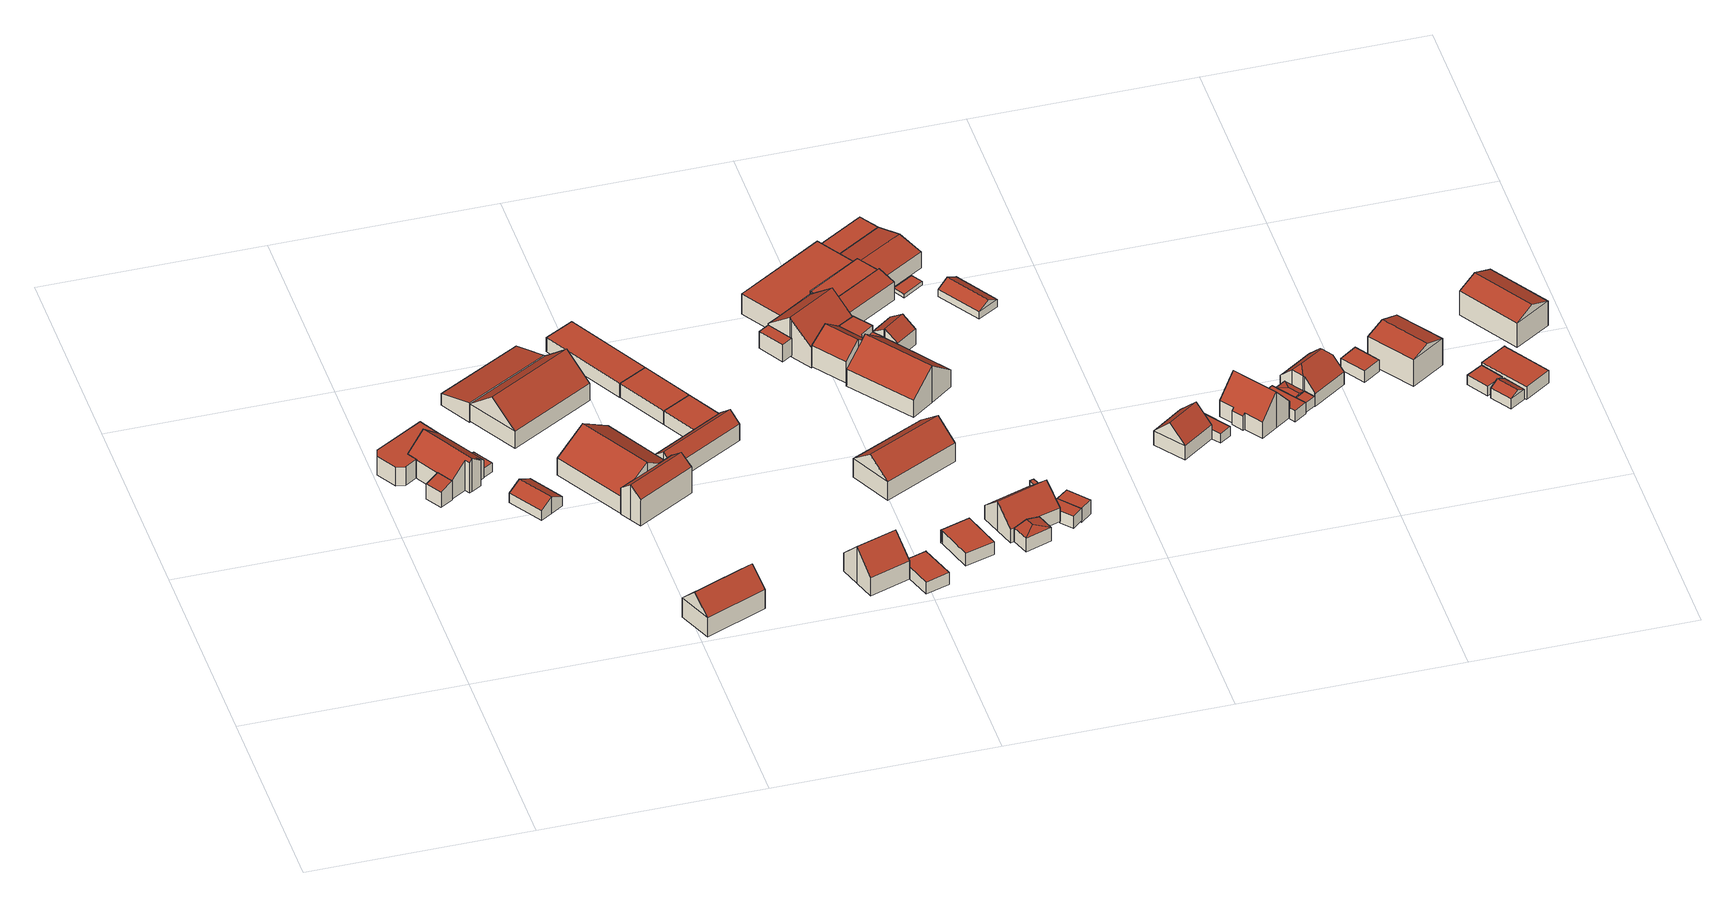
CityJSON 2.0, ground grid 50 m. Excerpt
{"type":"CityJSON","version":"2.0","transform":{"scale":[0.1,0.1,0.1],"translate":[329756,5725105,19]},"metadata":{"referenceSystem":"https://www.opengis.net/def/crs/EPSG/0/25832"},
"CityObjects":{
"building1":{"type":"Building","attributes":{"Geometrietyp2DReferenz":"3000","Gemeindeschluessel":"05170048","function":"51009_1610","roofType":"2100","measuredHeight":5.09},"geometry":[{"type":"Solid","lod":"2","boundaries":[[[[0,1,2,3]],[[4,5,1,0]],[[6,7,5,4]],[[8,9,7,6]],[[3,2,9,8]],[[6,4,0,3,8]],[[1,5,7,9,2]]]],"semantics":{"surfaces":[{"type":"WallSurface"},{"type":"RoofSurface"},{"type":"GroundSurface"}],"values":[[0,0,0,0,0,1,2]]}}]},
"building2":{"type":"Building","attributes":{"Geometrietyp2DReferenz":"3000","Gemeindeschluessel":"05170048","function":"31001_1010","roofType":"1000","measuredHeight":4.9},"address":[{"country":"Germany","locality":"Wesel","thoroughfareNumber":"61","thoroughfareName":"Zur Bauerschaft"}],"geometry":[{"type":"Solid","lod":"2","boundaries":[[[[10,11,12,13]],[[14,15,11,10]],[[16,17,15,14]],[[18,19,17,16]],[[20,21,19,18]],[[22,23,21,20]],[[24,25,23,22]],[[26,27,25,24]],[[13,12,27,26]],[[24,22,20,18,16,14,10,13,26]],[[11,15,17,19,21,23,25,27,12]]]],"semantics":{"surfaces":[{"type":"WallSurface"},{"type":"RoofSurface"},{"type":"GroundSurface"}],"values":[[0,0,0,0,0,0,0,0,0,1,2]]}}]},
"building3":{"type":"Building","attributes":{"Geometrietyp2DReferenz":"3000","Gemeindeschluessel":"05170048","function":"31001_1010","roofType":"3100","measuredHeight":8.73},"address":[{"country":"Germany","locality":"Wesel","thoroughfareNumber":"59","thoroughfareName":"Zur Bauerschaft"}],"geometry":[{"type":"Solid","lod":"2","boundaries":[[[[28,29,30,31]],[[32,33,29,28]],[[34,35,33,32]],[[8,36,35,34]],[[6,37,36,8]],[[4,38,37,6]],[[39,40,38,4]],[[24,41,40,39]],[[22,42,41,24]],[[43,44,42,22]],[[20,45,44,43]],[[46,47,45,20]],[[48,49,47,46]],[[31,30,49,48]],[[22,24,39,4,6,8,34,32,28,43]],[[31,48,46,20,43,28]],[[29,33,35,36,37,38,40,41,42,44,45,47,49,30]]]],"semantics":{"surfaces":[{"type":"WallSurface"},{"type":"RoofSurface"},{"type":"GroundSurface"}],"values":[[0,0,0,0,0,0,0,0,0,0,0,0,0,0,1,1,2]]}}]},
"building4":{"type":"Building","attributes":{"Geometrietyp2DReferenz":"3000","Gemeindeschluessel":"05170048","function":"51009_1610","roofType":"1000","measuredHeight":2.35},"geometry":[{"type":"Solid","lod":"2","boundaries":[[[[50,51,52,53]],[[54,55,51,50]],[[56,57,55,54]],[[53,52,57,56]],[[54,50,53,56]],[[51,55,57,52]]]],"semantics":{"surfaces":[{"type":"WallSurface"},{"type":"RoofSurface"},{"type":"GroundSurface"}],"values":[[0,0,0,0,1,2]]}}]},
"building5":{"type":"Building","attributes":{"Geometrietyp2DReferenz":"3000","Gemeindeschluessel":"05170048","function":"31001_2720","roofType":"3100","measuredHeight":4.31},"geometry":[{"type":"Solid","lod":"2","boundaries":[[[[58,59,60,61]],[[62,63,59,58]],[[64,65,63,62]],[[66,67,65,64]],[[68,69,67,66]],[[61,60,69,68]],[[64,62,58,66]],[[61,68,66,58]],[[59,63,65,67,69,60]]]],"semantics":{"surfaces":[{"type":"WallSurface"},{"type":"RoofSurface"},{"type":"GroundSurface"}],"values":[[0,0,0,0,0,0,1,1,2]]}}]},
"building6":{"type":"Building","attributes":{"Geometrietyp2DReferenz":"3000","Gemeindeschluessel":"05170048","function":"31001_2720","roofType":"2100","measuredHeight":5.03},"address":[{"country":"Germany","locality":"Wesel","thoroughfareNumber":"69","thoroughfareName":"Zur Bauerschaft"}],"geometry":[{"type":"Solid","lod":"2","boundaries":[[[[70,71,72,73]],[[74,75,71,70]],[[76,77,75,74]],[[78,79,77,76]],[[73,72,79,78]],[[76,74,70,73,78]],[[71,75,77,79,72]]]],"semantics":{"surfaces":[{"type":"WallSurface"},{"type":"RoofSurface"},{"type":"GroundSurface"}],"values":[[0,0,0,0,0,1,2]]}}]},
"building7":{"type":"Building","attributes":{"Geometrietyp2DReferenz":"3000","Gemeindeschluessel":"05170048","function":"31001_1010","roofType":"3100","measuredHeight":9.2},"address":[{"country":"Germany","locality":"Wesel","thoroughfareNumber":"30","thoroughfareName":"Zur Bauerschaft"}],"geometry":[{"type":"Solid","lod":"2","boundaries":[[[[80,81,82,83]],[[84,85,81,80]],[[86,87,85,84]],[[83,82,87,86]],[[80,88,84]],[[86,89,83]],[[83,89,88,80]],[[84,88,89,86]],[[81,85,87,82]]]],"semantics":{"surfaces":[{"type":"WallSurface"},{"type":"RoofSurface"},{"type":"GroundSurface"}],"values":[[0,0,0,0,0,0,1,1,2]]}}]},
"building8":{"type":"Building","attributes":{"Geometrietyp2DReferenz":"3000","Gemeindeschluessel":"05170048","function":"31001_2720","roofType":"3100","measuredHeight":10.08},"address":[{"country":"Germany","locality":"Wesel","thoroughfareNumber":"69","thoroughfareName":"Zur Bauerschaft"}],"geometry":[{"type":"Solid","lod":"2","boundaries":[[[[90,91,92,93]],[[94,95,91,90]],[[96,97,95,94]],[[93,92,97,96]],[[90,98,94]],[[96,99,93]],[[93,99,98,90]],[[94,98,99,96]],[[91,95,97,92]]]],"semantics":{"surfaces":[{"type":"WallSurface"},{"type":"RoofSurface"},{"type":"GroundSurface"}],"values":[[0,0,0,0,0,0,1,1,2]]}}]},
"building9":{"type":"Building","attributes":{"Geometrietyp2DReferenz":"3000","Gemeindeschluessel":"05170048","function":"31001_2720","roofType":"3100","measuredHeight":9.41},"address":[{"country":"Germany","locality":"Wesel","thoroughfareNumber":"69","thoroughfareName":"Zur Bauerschaft"}],"geometry":[{"type":"Solid","lod":"2","boundaries":[[[[100,101,102,103]],[[104,105,101,100]],[[106,107,105,104]],[[108,109,107,106]],[[110,111,109,108]],[[112,113,111,110]],[[114,115,113,112]],[[103,102,115,114]],[[104,100,103,106]],[[114,112,110,108,106,103]],[[101,105,107,109,111,113,115,102]]]],"semantics":{"surfaces":[{"type":"WallSurface"},{"type":"RoofSurface"},{"type":"GroundSurface"}],"values":[[0,0,0,0,0,0,0,0,1,1,2]]}}]},
"building10":{"type":"Building","attributes":{"Geometrietyp2DReferenz":"3000","Gemeindeschluessel":"05170048","function":"31001_1210","roofType":"3100","measuredHeight":9.32},"address":[{"country":"Germany","locality":"Wesel","thoroughfareNumber":"69","thoroughfareName":"Zur Bauerschaft"}],"geometry":[{"type":"Solid","lod":"2","boundaries":[[[[116,117,118,119]],[[120,121,117,116]],[[122,123,121,120]],[[124,125,123,122]],[[126,127,125,124]],[[128,129,127,126]],[[130,131,129,128]],[[119,118,131,130]],[[126,124,122,120,116,128]],[[119,130,128,116]],[[117,121,123,125,127,129,131,118]]]],"semantics":{"surfaces":[{"type":"WallSurface"},{"type":"RoofSurface"},{"type":"GroundSurface"}],"values":[[0,0,0,0,0,0,0,0,1,1,2]]}}]},
"building11":{"type":"Building","attributes":{"Geometrietyp2DReferenz":"3000","Gemeindeschluessel":"05170048","function":"31001_2720","roofType":"1000","measuredHeight":3.69},"address":[{"country":"Germany","locality":"Wesel","thoroughfareNumber":"69","thoroughfareName":"Zur Bauerschaft"}],"geometry":[{"type":"Solid","lod":"2","boundaries":[[[[132,133,134,135]],[[136,137,133,132]],[[138,139,137,136]],[[135,134,139,138]],[[136,132,135,138]],[[133,137,139,134]]]],"semantics":{"surfaces":[{"type":"WallSurface"},{"type":"RoofSurface"},{"type":"GroundSurface"}],"values":[[0,0,0,0,1,2]]}}]},
"building12":{"type":"Building","attributes":{"Geometrietyp2DReferenz":"3000","Gemeindeschluessel":"05170048","function":"31001_2720","roofType":"3100","measuredHeight":6.65},"address":[{"country":"Germany","locality":"Wesel","thoroughfareNumber":"69","thoroughfareName":"Zur Bauerschaft"}],"geometry":[{"type":"Solid","lod":"2","boundaries":[[[[112,140,141,142]],[[143,144,140,112]],[[145,146,144,143]],[[147,148,146,145]],[[149,150,148,147]],[[151,152,150,149]],[[153,154,152,151]],[[155,156,154,153]],[[142,141,156,155]],[[149,147,145,143,151]],[[112,142,155,153,151,143]],[[140,144,146,148,150,152,154,156,141]]]],"semantics":{"surfaces":[{"type":"WallSurface"},{"type":"RoofSurface"},{"type":"GroundSurface"}],"values":[[0,0,0,0,0,0,0,0,0,1,1,2]]}}]},
"building13":{"type":"Building","attributes":{"Geometrietyp2DReferenz":"3000","Gemeindeschluessel":"05170048","function":"31001_2720","roofType":"1000","measuredHeight":3.57},"address":[{"country":"Germany","locality":"Wesel","thoroughfareNumber":"69","thoroughfareName":"Zur Bauerschaft"}],"geometry":[{"type":"Solid","lod":"2","boundaries":[[[[157,158,159,136]],[[160,161,158,157]],[[138,162,161,160]],[[136,159,162,138]],[[160,157,136,138]],[[158,161,162,159]]]],"semantics":{"surfaces":[{"type":"WallSurface"},{"type":"RoofSurface"},{"type":"GroundSurface"}],"values":[[0,0,0,0,1,2]]}}]},
"building14":{"type":"Building","attributes":{"Geometrietyp2DReferenz":"3000","Gemeindeschluessel":"05170048","function":"31001_2720","roofType":"1000","measuredHeight":3.59},"address":[{"country":"Germany","locality":"Wesel","thoroughfareNumber":"69","thoroughfareName":"Zur Bauerschaft"}],"geometry":[{"type":"Solid","lod":"2","boundaries":[[[[163,164,158,157]],[[165,166,164,163]],[[160,161,166,165]],[[157,158,161,160]],[[165,163,157,160]],[[164,166,161,158]]]],"semantics":{"surfaces":[{"type":"WallSurface"},{"type":"RoofSurface"},{"type":"GroundSurface"}],"values":[[0,0,0,0,1,2]]}}]},
"building15":{"type":"Building","attributes":{"Geometrietyp2DReferenz":"3000","Gemeindeschluessel":"05170048","function":"31001_1010","roofType":"3100","measuredHeight":9.79},"address":[{"country":"Germany","locality":"Wesel","thoroughfareNumber":"32","thoroughfareName":"Zur Bauerschaft"}],"geometry":[{"type":"Solid","lod":"2","boundaries":[[[[167,168,169,170]],[[171,172,168,167]],[[173,174,172,171]],[[175,176,174,173]],[[177,178,176,175]],[[179,180,178,177]],[[181,182,180,179]],[[183,184,182,181]],[[185,186,184,183]],[[187,188,186,185]],[[170,169,188,187]],[[173,171,167,170,187,185,183,175]],[[181,179,177,175,183]],[[168,172,174,176,178,180,182,184,186,188,169]]]],"semantics":{"surfaces":[{"type":"WallSurface"},{"type":"RoofSurface"},{"type":"GroundSurface"}],"values":[[0,0,0,0,0,0,0,0,0,0,0,1,1,2]]}}]},
"building16":{"type":"Building","attributes":{"Geometrietyp2DReferenz":"3000","Gemeindeschluessel":"05170048","function":"31001_2463","roofType":"1000","measuredHeight":3.12},"address":[{"country":"Germany","locality":"Wesel","thoroughfareNumber":"32","thoroughfareName":"Zur Bauerschaft"}],"geometry":[{"type":"Solid","lod":"2","boundaries":[[[[189,190,191,192]],[[193,194,190,189]],[[195,196,194,193]],[[197,198,196,195]],[[199,200,198,197]],[[192,191,200,199]],[[197,195,193,189,192,199]],[[190,194,196,198,200,191]]]],"semantics":{"surfaces":[{"type":"WallSurface"},{"type":"RoofSurface"},{"type":"GroundSurface"}],"values":[[0,0,0,0,0,0,1,2]]}}]},
"building17":{"type":"Building","attributes":{"Geometrietyp2DReferenz":"3000","Gemeindeschluessel":"05170048","function":"31001_2463","roofType":"1000","measuredHeight":3.35},"geometry":[{"type":"Solid","lod":"2","boundaries":[[[[201,202,203,204]],[[205,206,202,201]],[[207,208,206,205]],[[209,210,208,207]],[[204,203,210,209]],[[207,205,201,204,209]],[[202,206,208,210,203]]]],"semantics":{"surfaces":[{"type":"WallSurface"},{"type":"RoofSurface"},{"type":"GroundSurface"}],"values":[[0,0,0,0,0,1,2]]}}]},
"building18":{"type":"Building","attributes":{"Geometrietyp2DReferenz":"3000","Gemeindeschluessel":"05170048","function":"31001_2720","roofType":"9999","measuredHeight":4.45},"address":[{"country":"Germany","locality":"Wesel","thoroughfareNumber":"73","thoroughfareName":"Zur Bauerschaft"}],"geometry":[{"type":"Solid","lod":"2","boundaries":[[[[211,212,213,214]],[[212,215,216,213]],[[211,217,215,212]],[[214,218,217,211]],[[213,216,218,214]],[[215,217,218,216]]]],"semantics":{"surfaces":[{"type":"RoofSurface"},{"type":"WallSurface"},{"type":"GroundSurface"}],"values":[[0,1,1,1,1,2]]}}]},
"building19":{"type":"Building","attributes":{"Geometrietyp2DReferenz":"3000","Gemeindeschluessel":"05170048","function":"31001_1010","roofType":"3100","measuredHeight":9.07},"address":[{"country":"Germany","locality":"Wesel","thoroughfareNumber":"71","thoroughfareName":"Zur Bauerschaft"}],"geometry":[{"type":"Solid","lod":"2","boundaries":[[[[219,220,221,222]],[[223,224,220,219]],[[225,226,224,223]],[[222,221,226,225]],[[219,227,223]],[[225,228,222]],[[222,228,227,219]],[[223,227,228,225]],[[220,224,226,221]]]],"semantics":{"surfaces":[{"type":"WallSurface"},{"type":"RoofSurface"},{"type":"GroundSurface"}],"values":[[0,0,0,0,0,0,1,1,2]]}}]},
"building20":{"type":"Building","attributes":{"Gemeindeschluessel":"05170048","Geometrietyp2DReferenz":"3000","function":"31001_2720"},"address":[{"country":"Germany","locality":"Wesel","thoroughfareNumber":"73","thoroughfareName":"Zur Bauerschaft"}],"children":["building20-1","building20-2"]},
"building20-1":{"type":"BuildingPart","attributes":{"roofType":"3100","measuredHeight":8.77},"parents":["building20"],"geometry":[{"type":"Solid","lod":"2","boundaries":[[[[229,230,231,232]],[[233,234,230,229]],[[235,236,234,233]],[[237,238,236,235]],[[239,240,241,242]],[[232,231,240,239]],[[239,242,237,235,232]],[[233,229,232,235]],[[230,234,236,238,241,240,231]],[[242,241,238,237]]]],"semantics":{"surfaces":[{"type":"WallSurface"},{"type":"RoofSurface"},{"type":"GroundSurface"},{"type":"ClosureSurface"}],"values":[[0,0,0,0,0,0,1,1,2,3]]}}]},
"building20-2":{"type":"BuildingPart","attributes":{"roofType":"1000","measuredHeight":5.46},"parents":["building20"],"geometry":[{"type":"Solid","lod":"2","boundaries":[[[[243,244,238,237]],[[245,246,244,243]],[[247,248,246,245]],[[242,241,248,247]],[[245,243,237,242,247]],[[238,244,246,248,241]],[[237,238,241,242]]]],"semantics":{"surfaces":[{"type":"WallSurface"},{"type":"RoofSurface"},{"type":"GroundSurface"},{"type":"ClosureSurface"}],"values":[[0,0,0,0,1,2,3]]}}]},
"building21":{"type":"Building","attributes":{"Geometrietyp2DReferenz":"3000","Gemeindeschluessel":"05170048","function":"31001_1010","roofType":"5000","measuredHeight":4.42},"address":[{"country":"Germany","locality":"Wesel","thoroughfareNumber":"36","thoroughfareName":"Zur Bauerschaft"}],"geometry":[{"type":"Solid","lod":"2","boundaries":[[[[249,250,251,252]],[[253,254,250,249]],[[255,256,254,253]],[[252,251,256,255]],[[249,257,253]],[[255,258,252]],[[252,258,257,249]],[[253,257,258,255]],[[250,254,256,251]]]],"semantics":{"surfaces":[{"type":"WallSurface"},{"type":"RoofSurface"},{"type":"GroundSurface"}],"values":[[0,0,0,0,1,0,1,1,2]]}}]},
"building22":{"type":"Building","attributes":{"Geometrietyp2DReferenz":"3000","Gemeindeschluessel":"05170048","function":"31001_1010","roofType":"3100","measuredHeight":7.77},"address":[{"country":"Germany","locality":"Wesel","thoroughfareNumber":"36","thoroughfareName":"Zur Bauerschaft"}],"geometry":[{"type":"Solid","lod":"2","boundaries":[[[[255,256,251,252]],[[259,260,256,255]],[[261,262,260,259]],[[263,264,262,261]],[[265,266,264,263]],[[267,268,266,265]],[[269,270,268,267]],[[271,272,270,269]],[[273,274,272,271]],[[252,251,274,273]],[[259,255,252,273,271,261]],[[269,267,265,263,261,271]],[[256,260,262,264,266,268,270,272,274,251]]]],"semantics":{"surfaces":[{"type":"WallSurface"},{"type":"RoofSurface"},{"type":"GroundSurface"}],"values":[[0,0,0,0,0,0,0,0,0,0,1,1,2]]}}]},
"building23":{"type":"Building","attributes":{"Geometrietyp2DReferenz":"3000","Gemeindeschluessel":"05170048","function":"31001_2720","roofType":"1000","measuredHeight":5.24},"address":[{"country":"Germany","locality":"Wesel","thoroughfareNumber":"73","thoroughfareName":"Zur Bauerschaft"}],"geometry":[{"type":"Solid","lod":"2","boundaries":[[[[275,276,277,278]],[[279,280,276,275]],[[281,282,280,279]],[[283,284,282,281]],[[278,277,284,283]],[[281,279,275,278,283]],[[276,280,282,284,277]]]],"semantics":{"surfaces":[{"type":"WallSurface"},{"type":"RoofSurface"},{"type":"GroundSurface"}],"values":[[0,0,0,0,0,1,2]]}}]},
"building24":{"type":"Building","attributes":{"Gemeindeschluessel":"05170048","Geometrietyp2DReferenz":"3000","function":"31001_2720"},"address":[{"country":"Germany","locality":"Wesel","thoroughfareNumber":"73","thoroughfareName":"Zur Bauerschaft"}],"children":["building24-1","building24-2","building24-3"]},
"building24-1":{"type":"BuildingPart","attributes":{"roofType":"3100","measuredHeight":10.05},"parents":["building24"],"geometry":[{"type":"MultiSurface","lod":"2","boundaries":[[[285,286,287,288]],[[289,290,286,285]],[[291,292,290,289]],[[293,294,292,291]],[[295,296,294,293]],[[297,298,299,300]],[[301,302,298,297]],[[288,287,302,301]],[[285,288,301,297,300,303,289]],[[295,293,291,289,303]],[[286,290,292,294,296,304,299,298,302,287]],[[303,305,306]],[[306,305,304,296,295]],[[307,308,299,304]],[[303,300,309,310]],[[308,307,310,309]]],"semantics":{"surfaces":[{"type":"WallSurface"},{"type":"RoofSurface"},{"type":"GroundSurface"},{"type":"ClosureSurface"}],"values":[0,0,0,0,0,0,0,0,1,1,2,0,3,0,0,3]}}]},
"building24-2":{"type":"BuildingPart","attributes":{"roofType":"1000","measuredHeight":5.91},"parents":["building24"],"geometry":[{"type":"MultiSurface","lod":"2","boundaries":[[[311,312,296,313]],[[314,315,312,311]],[[314,311,313,305]],[[312,315,304,296]],[[316,307,304,315]],[[314,305,307,316]],[[313,295,306]],[[305,306,295,296,304]]],"semantics":{"surfaces":[{"type":"WallSurface"},{"type":"RoofSurface"},{"type":"GroundSurface"},{"type":"ClosureSurface"}],"values":[0,0,1,2,0,3,0,3]}}]},
"building24-3":{"type":"BuildingPart","attributes":{"roofType":"2100","measuredHeight":6.09},"address":[{"country":"Germany","locality":"Wesel","thoroughfareNumber":"73","thoroughfareName":"Zur Bauerschaft"}],"parents":["building24"],"geometry":[{"type":"MultiSurface","lod":"2","boundaries":[[[317,318,316,319]],[[309,308,318,317]],[[319,310,309,317]],[[307,316,318,308]],[[309,310,307,308]],[[310,319,314,305]],[[316,307,305,314]]],"semantics":{"surfaces":[{"type":"WallSurface"},{"type":"RoofSurface"},{"type":"GroundSurface"},{"type":"ClosureSurface"}],"values":[0,0,1,2,3,0,3]}}]},
"building25":{"type":"Building","attributes":{"Geometrietyp2DReferenz":"3000","Gemeindeschluessel":"05170048","function":"31001_1210","roofType":"3100","measuredHeight":9.57},"address":[{"country":"Germany","locality":"Wesel","thoroughfareNumber":"73","thoroughfareName":"Zur Bauerschaft"}],"geometry":[{"type":"Solid","lod":"2","boundaries":[[[[320,321,322,323]],[[324,325,321,320]],[[326,327,325,324]],[[328,329,327,326]],[[330,331,329,328]],[[332,333,331,330]],[[334,335,333,332]],[[323,322,335,334]],[[323,334,332,320]],[[330,328,326,324,320,332]],[[321,325,327,329,331,333,335,322]]]],"semantics":{"surfaces":[{"type":"WallSurface"},{"type":"RoofSurface"},{"type":"GroundSurface"}],"values":[[0,0,0,0,0,0,0,0,1,1,2]]}}]},
"building26":{"type":"Building","attributes":{"Geometrietyp2DReferenz":"3000","Gemeindeschluessel":"05170048","function":"51009_1610","roofType":"1000","measuredHeight":4.91},"geometry":[{"type":"Solid","lod":"2","boundaries":[[[[336,270,337,338]],[[339,268,270,336]],[[340,266,268,339]],[[338,337,266,340]],[[339,336,338,340]],[[270,268,266,337]]]],"semantics":{"surfaces":[{"type":"WallSurface"},{"type":"RoofSurface"},{"type":"GroundSurface"}],"values":[[0,0,0,0,1,2]]}}]},
"building27":{"type":"Building","attributes":{"Gemeindeschluessel":"05170048","Geometrietyp2DReferenz":"3000","function":"31001_2720"},"address":[{"country":"Germany","locality":"Wesel","thoroughfareNumber":"73","thoroughfareName":"Zur Bauerschaft"}],"children":["building27-1","building27-2"]},
"building27-1":{"type":"BuildingPart","attributes":{"roofType":"3100","measuredHeight":6.37},"parents":["building27"],"geometry":[{"type":"MultiSurface","lod":"2","boundaries":[[[341,342,343,344]],[[345,346,347,348]],[[349,350,346,345]],[[351,352,350,349]],[[353,354,352,351]],[[344,343,354,353]],[[353,351,349,344]],[[345,348,341,344,349]],[[342,347,346,350,352,354,343]],[[341,348,355]],[[347,342,355,348]]],"semantics":{"surfaces":[{"type":"WallSurface"},{"type":"RoofSurface"},{"type":"GroundSurface"},{"type":"ClosureSurface"}],"values":[0,0,0,0,0,0,1,1,2,0,3]}}]},
"building27-2":{"type":"BuildingPart","attributes":{"roofType":"1000","measuredHeight":4.02},"parents":["building27"],"geometry":[{"type":"Solid","lod":"2","boundaries":[[[[356,357,358,359]],[[360,361,357,356]],[[348,347,361,360]],[[359,358,342,355]],[[348,360,356,359,355]],[[357,361,347,342,358]],[[348,355,342,347]]]],"semantics":{"surfaces":[{"type":"WallSurface"},{"type":"RoofSurface"},{"type":"GroundSurface"},{"type":"ClosureSurface"}],"values":[[0,0,0,0,1,2,3]]}}]},
"building28":{"type":"Building","attributes":{"Geometrietyp2DReferenz":"3000","Gemeindeschluessel":"05170048","function":"51009_1610","roofType":"1000","measuredHeight":3.16},"geometry":[{"type":"Solid","lod":"2","boundaries":[[[[362,363,364,365]],[[366,367,363,362]],[[368,369,367,366]],[[370,371,369,368]],[[365,364,371,370]],[[368,366,362,365,370]],[[363,367,369,371,364]]]],"semantics":{"surfaces":[{"type":"WallSurface"},{"type":"RoofSurface"},{"type":"GroundSurface"}],"values":[[0,0,0,0,0,1,2]]}}]},
"building29":{"type":"Building","attributes":{"Geometrietyp2DReferenz":"3000","Gemeindeschluessel":"05170048","function":"31001_2463","roofType":"1000","measuredHeight":3.69},"address":[{"country":"Germany","locality":"Wesel","thoroughfareNumber":"36","thoroughfareName":"Zur Bauerschaft"}],"geometry":[{"type":"Solid","lod":"2","boundaries":[[[[372,373,374,370]],[[375,376,373,372]],[[365,377,376,375]],[[370,374,377,365]],[[375,372,370,365]],[[373,376,377,374]]]],"semantics":{"surfaces":[{"type":"WallSurface"},{"type":"RoofSurface"},{"type":"GroundSurface"}],"values":[[0,0,0,0,1,2]]}}]},
"building30":{"type":"Building","attributes":{"Geometrietyp2DReferenz":"3000","Gemeindeschluessel":"05170048","function":"51009_1610","roofType":"1000","measuredHeight":4.11},"geometry":[{"type":"Solid","lod":"2","boundaries":[[[[378,379,380,381]],[[382,383,379,378]],[[384,385,383,382]],[[381,380,385,384]],[[382,378,381,384]],[[379,383,385,380]]]],"semantics":{"surfaces":[{"type":"WallSurface"},{"type":"RoofSurface"},{"type":"GroundSurface"}],"values":[[0,0,0,0,1,2]]}}]},
"building31":{"type":"Building","attributes":{"Geometrietyp2DReferenz":"3000","Gemeindeschluessel":"05170048","function":"31001_2720","roofType":"3100","measuredHeight":5.69},"address":[{"country":"Germany","locality":"Wesel","thoroughfareNumber":"73","thoroughfareName":"Zur Bauerschaft"}],"geometry":[{"type":"Solid","lod":"2","boundaries":[[[[382,386,387,388]],[[378,389,386,382]],[[390,391,389,378]],[[392,393,391,390]],[[394,395,393,392]],[[388,387,395,394]],[[378,382,388,390]],[[394,392,390,388]],[[386,389,391,393,395,387]]]],"semantics":{"surfaces":[{"type":"WallSurface"},{"type":"RoofSurface"},{"type":"GroundSurface"}],"values":[[0,0,0,0,0,0,1,1,2]]}}]},
"building32":{"type":"Building","attributes":{"Geometrietyp2DReferenz":"3000","Gemeindeschluessel":"05170048","function":"31001_2463","roofType":"9999","measuredHeight":0.869},"address":[{"country":"Germany","locality":"Wesel","thoroughfareNumber":"73","thoroughfareName":"Zur Bauerschaft"}],"geometry":[{"type":"Solid","lod":"2","boundaries":[[[[396,397,398,399]],[[397,400,401,398]],[[396,402,400,397]],[[399,403,402,396]],[[398,401,403,399]],[[400,402,403,401]]]],"semantics":{"surfaces":[{"type":"RoofSurface"},{"type":"WallSurface"},{"type":"GroundSurface"}],"values":[[0,1,1,1,1,2]]}}]},
"building33":{"type":"Building","attributes":{"Geometrietyp2DReferenz":"3000","Gemeindeschluessel":"05170048","function":"31001_2720","roofType":"3100","measuredHeight":3.49},"address":[{"country":"Germany","locality":"Wesel","thoroughfareNumber":"73","thoroughfareName":"Zur Bauerschaft"}],"geometry":[{"type":"Solid","lod":"2","boundaries":[[[[404,405,406,407]],[[408,409,405,404]],[[410,411,409,408]],[[407,406,411,410]],[[404,412,408]],[[410,413,407]],[[407,413,412,404]],[[408,412,413,410]],[[405,409,411,406]]]],"semantics":{"surfaces":[{"type":"WallSurface"},{"type":"RoofSurface"},{"type":"GroundSurface"}],"values":[[0,0,0,0,0,0,1,1,2]]}}]},
"building34":{"type":"Building","attributes":{"Geometrietyp2DReferenz":"3000","Gemeindeschluessel":"05170048","function":"31001_1010","roofType":"3100","measuredHeight":7.74},"address":[{"country":"Germany","locality":"Wesel","thoroughfareNumber":"40","thoroughfareName":"Zur Bauerschaft"}],"geometry":[{"type":"Solid","lod":"2","boundaries":[[[[414,415,416,417]],[[418,419,415,414]],[[420,421,419,418]],[[417,416,421,420]],[[414,422,418]],[[420,423,417]],[[417,423,422,414]],[[418,422,423,420]],[[415,419,421,416]]]],"semantics":{"surfaces":[{"type":"WallSurface"},{"type":"RoofSurface"},{"type":"GroundSurface"}],"values":[[0,0,0,0,0,0,1,1,2]]}}]},
"building35":{"type":"Building","attributes":{"Geometrietyp2DReferenz":"3000","Gemeindeschluessel":"05170048","function":"51009_1611","roofType":"1000","measuredHeight":2.52},"geometry":[{"type":"Solid","lod":"2","boundaries":[[[[424,425,426,427]],[[428,416,425,424]],[[429,430,416,428]],[[431,432,430,429]],[[427,426,432,431]],[[429,428,424,427,431]],[[425,416,430,432,426]]]],"semantics":{"surfaces":[{"type":"WallSurface"},{"type":"RoofSurface"},{"type":"GroundSurface"}],"values":[[0,0,0,0,0,1,2]]}}]},
"building36":{"type":"Building","attributes":{"Geometrietyp2DReferenz":"3000","Gemeindeschluessel":"05170048","function":"31001_1010","roofType":"3100","measuredHeight":9.49},"address":[{"country":"Germany","locality":"Wesel","thoroughfareNumber":"42","thoroughfareName":"Zur Bauerschaft"}],"geometry":[{"type":"Solid","lod":"2","boundaries":[[[[433,434,435,436]],[[437,438,434,433]],[[439,440,438,437]],[[441,442,440,439]],[[443,444,442,441]],[[445,446,444,443]],[[447,448,446,445]],[[449,450,448,447]],[[451,452,450,449]],[[453,454,452,451]],[[455,456,454,453]],[[436,435,456,455]],[[455,453,451,449,447,436]],[[445,443,441,439,437,433,436,447]],[[434,438,440,442,444,446,448,450,452,454,456,435]]]],"semantics":{"surfaces":[{"type":"WallSurface"},{"type":"RoofSurface"},{"type":"GroundSurface"}],"values":[[0,0,0,0,0,0,0,0,0,0,0,0,1,1,2]]}}]},
"building37":{"type":"Building","attributes":{"Geometrietyp2DReferenz":"3000","Gemeindeschluessel":"05170048","function":"31001_2463","roofType":"1000","measuredHeight":2.98},"address":[{"country":"Germany","locality":"Wesel","thoroughfareNumber":"42","thoroughfareName":"Zur Bauerschaft"}],"geometry":[{"type":"Solid","lod":"2","boundaries":[[[[457,458,459,460]],[[461,462,458,457]],[[463,464,462,461]],[[465,466,464,463]],[[467,468,466,465]],[[460,459,468,467]],[[465,463,461,457,460,467]],[[458,462,464,466,468,459]]]],"semantics":{"surfaces":[{"type":"WallSurface"},{"type":"RoofSurface"},{"type":"GroundSurface"}],"values":[[0,0,0,0,0,0,1,2]]}}]},
"building38":{"type":"Building","attributes":{"Geometrietyp2DReferenz":"3000","Gemeindeschluessel":"05170048","function":"51009_1610","roofType":"5000","measuredHeight":2.88},"geometry":[{"type":"Solid","lod":"2","boundaries":[[[[469,470,471,472]],[[473,474,470,469]],[[475,476,474,473]],[[472,471,476,475]],[[469,477,473]],[[475,478,472]],[[472,478,477,469]],[[473,477,478,475]],[[470,474,476,471]]]],"semantics":{"surfaces":[{"type":"WallSurface"},{"type":"RoofSurface"},{"type":"GroundSurface"}],"values":[[0,0,0,0,1,0,1,1,2]]}}]},
"building39":{"type":"Building","attributes":{"Geometrietyp2DReferenz":"3000","Gemeindeschluessel":"05170048","function":"31001_2723","roofType":"1000","measuredHeight":2.46},"address":[{"country":"Germany","locality":"Wesel","thoroughfareNumber":"44","thoroughfareName":"Zur Bauerschaft"}],"geometry":[{"type":"Solid","lod":"2","boundaries":[[[[479,480,481,482]],[[472,471,480,479]],[[475,476,471,472]],[[482,481,476,475]],[[472,479,482,475]],[[480,471,476,481]]]],"semantics":{"surfaces":[{"type":"WallSurface"},{"type":"RoofSurface"},{"type":"GroundSurface"}],"values":[[0,0,0,0,1,2]]}}]},
"building40":{"type":"Building","attributes":{"Geometrietyp2DReferenz":"3000","Gemeindeschluessel":"05170048","function":"31001_1010","roofType":"3300","measuredHeight":7.96},"address":[{"country":"Germany","locality":"Wesel","thoroughfareNumber":"44","thoroughfareName":"Zur Bauerschaft"}],"geometry":[{"type":"Solid","lod":"2","boundaries":[[[[483,481,484,485]],[[486,476,481,483]],[[487,488,476,486]],[[489,490,488,487]],[[491,492,490,489]],[[493,494,492,491]],[[495,496,494,493]],[[497,498,496,495]],[[499,500,498,497]],[[485,484,500,499]],[[501,487,486,483,485,499,497,502]],[[497,495,502]],[[502,495,493,491,489,501]],[[489,487,501]],[[481,476,488,490,492,494,496,498,500,484]]]],"semantics":{"surfaces":[{"type":"WallSurface"},{"type":"RoofSurface"},{"type":"GroundSurface"}],"values":[[0,0,0,0,0,0,0,0,0,0,1,1,1,1,2]]}}]},
"building41":{"type":"Building","attributes":{"Geometrietyp2DReferenz":"3000","Gemeindeschluessel":"05170048","function":"51009_1611","roofType":"1000","measuredHeight":3.03},"geometry":[{"type":"Solid","lod":"2","boundaries":[[[[503,504,505,506]],[[507,508,504,503]],[[509,510,508,507]],[[506,505,510,509]],[[507,503,506,509]],[[504,508,510,505]]]],"semantics":{"surfaces":[{"type":"WallSurface"},{"type":"RoofSurface"},{"type":"GroundSurface"}],"values":[[0,0,0,0,1,2]]}}]},
"building42":{"type":"Building","attributes":{"Geometrietyp2DReferenz":"3000","Gemeindeschluessel":"05170048","function":"31001_1010","roofType":"3100","measuredHeight":8.6},"address":[{"country":"Germany","locality":"Wesel","thoroughfareNumber":"46","thoroughfareName":"Zur Bauerschaft"}],"geometry":[{"type":"Solid","lod":"2","boundaries":[[[[511,512,513,514]],[[515,516,512,511]],[[517,518,516,515]],[[514,513,518,517]],[[511,519,515]],[[517,520,514]],[[514,520,519,511]],[[515,519,520,517]],[[512,516,518,513]]]],"semantics":{"surfaces":[{"type":"WallSurface"},{"type":"RoofSurface"},{"type":"GroundSurface"}],"values":[[0,0,0,0,0,0,1,1,2]]}}]},
"building43":{"type":"Building","attributes":{"Geometrietyp2DReferenz":"3000","Gemeindeschluessel":"05170048","function":"51009_1610","roofType":"1000","measuredHeight":2.52},"geometry":[{"type":"Solid","lod":"2","boundaries":[[[[521,522,523,524]],[[525,526,522,521]],[[527,528,526,525]],[[524,523,528,527]],[[525,521,524,527]],[[522,526,528,523]]]],"semantics":{"surfaces":[{"type":"WallSurface"},{"type":"RoofSurface"},{"type":"GroundSurface"}],"values":[[0,0,0,0,1,2]]}}]},
"building44":{"type":"Building","attributes":{"Geometrietyp2DReferenz":"3000","Gemeindeschluessel":"05170048","function":"31001_2723","roofType":"3100","measuredHeight":3.84},"address":[{"country":"Germany","locality":"Wesel","thoroughfareNumber":"46","thoroughfareName":"Zur Bauerschaft"}],"geometry":[{"type":"Solid","lod":"2","boundaries":[[[[529,530,531,532]],[[533,534,530,529]],[[535,536,534,533]],[[532,531,536,535]],[[529,537,533]],[[535,538,532]],[[532,538,537,529]],[[533,537,538,535]],[[530,534,536,531]]]],"semantics":{"surfaces":[{"type":"WallSurface"},{"type":"RoofSurface"},{"type":"GroundSurface"}],"values":[[0,0,0,0,0,0,1,1,2]]}}]},
"building45":{"type":"Building","attributes":{"Geometrietyp2DReferenz":"3000","Gemeindeschluessel":"05170048","function":"31001_2463","roofType":"1000","measuredHeight":3.29},"address":[{"country":"Germany","locality":"Wesel","thoroughfareNumber":"48","thoroughfareName":"Zur Bauerschaft"}],"geometry":[{"type":"Solid","lod":"2","boundaries":[[[[539,540,541,542]],[[543,544,540,539]],[[545,546,544,543]],[[547,548,546,545]],[[549,550,548,547]],[[542,541,550,549]],[[549,547,545,543,539,542]],[[540,544,546,548,550,541]]]],"semantics":{"surfaces":[{"type":"WallSurface"},{"type":"RoofSurface"},{"type":"GroundSurface"}],"values":[[0,0,0,0,0,0,1,2]]}}]},
"building46":{"type":"Building","attributes":{"Geometrietyp2DReferenz":"3000","Gemeindeschluessel":"05170048","function":"31001_1010","roofType":"3100","measuredHeight":8.43},"address":[{"country":"Germany","locality":"Wesel","thoroughfareNumber":"48","thoroughfareName":"Zur Bauerschaft"}],"geometry":[{"type":"Solid","lod":"2","boundaries":[[[[551,552,553,554]],[[555,556,552,551]],[[557,558,556,555]],[[554,553,558,557]],[[551,559,555]],[[557,560,554]],[[554,560,559,551]],[[555,559,560,557]],[[552,556,558,553]]]],"semantics":{"surfaces":[{"type":"WallSurface"},{"type":"RoofSurface"},{"type":"GroundSurface"}],"values":[[0,0,0,0,0,0,1,1,2]]}}]}
},
"vertices":[
[81,602,56],[81,602,16],[103,566,16],[103,566,56],[110,618,66],[110,618,16],[111,619,67],[111,619,16],[132,584,67],[132,584,16],
[32,659,67],[32,659,18],[52,654,18],[52,654,67],[6,703,67],[6,703,18],[11,724,67],[11,724,18],[122,789,67],[122,789,18],[149,741,67],[149,741,18],[68,694,67],[68,694,18],[81,672,67],[81,672,18],[80,671,67],[80,671,18],
[179,596,106],[179,596,19],[200,608,19],[200,608,87],[172,592,99],[172,592,19],[165,603,99],[165,603,19],[132,584,19],[111,619,19],[110,618,19],[80,671,66],[80,671,19],[81,672,19],[68,694,19],[108,717,106],[108,717,19],[149,741,19],[214,632,67],[214,632,19],[194,619,87],[194,619,19],
[214,632,44],[214,632,20],[236,645,20],[236,645,44],[187,677,44],[187,677,20],[209,690,44],[209,690,20],
[269,559,60],[269,559,17],[242,542,17],[242,542,42],[297,577,42],[297,577,17],[344,501,42],[344,501,17],[317,484,60],[317,484,17],[290,467,42],[290,467,17],
[196,887,49],[196,887,18],[237,817,18],[237,817,69],[388,995,49],[388,995,18],[403,969,56],[403,969,18],[428,925,69],[428,925,18],
[621,136,70],[621,136,20],[480,79,20],[480,79,70],[652,58,70],[652,58,20],[512,1,70],[512,1,20],[636,97,112],[496,40,112],
[302,704,67],[302,704,21],[493,813,21],[493,813,67],[237,817,67],[237,817,21],[428,925,67],[428,925,21],[269,760,122],[460,869,122],
[454,439,64],[454,439,19],[519,476,19],[519,476,113],[362,599,64],[362,599,19],[427,636,113],[427,636,19],[492,673,64],[492,673,19],[558,557,64],[558,557,19],[583,513,64],[583,513,19],[582,512,65],[582,512,19],
[466,413,114],[466,413,21],[480,388,21],[480,388,90],[452,438,90],[452,438,21],[454,439,90],[454,439,21],[582,512,90],[582,512,21],[584,509,93],[584,509,21],[596,487,114],[596,487,21],[611,463,90],[611,463,21],
[518,1033,55],[518,1033,18],[453,997,18],[453,997,55],[622,846,55],[622,846,18],[557,810,55],[557,810,18],
[583,513,17],[582,512,17],[582,512,64],[572,534,84],[572,534,17],[558,557,61],[558,557,17],[664,617,61],[664,617,17],[728,654,61],[728,654,17],[742,630,84],[742,630,17],[755,606,61],[755,606,17],[584,509,61],[584,509,17],
[684,734,55],[684,734,19],[622,846,19],[619,698,55],[619,698,19],[557,810,19],
[728,654,55],[728,654,19],[664,617,55],[664,617,19],
[902,169,52],[902,169,11],[873,159,11],[873,159,52],[904,163,59],[904,163,11],[937,174,59],[937,174,11],[952,126,109],[952,126,11],[960,103,84],[960,103,11],[968,79,59],[968,79,11],[876,48,59],[876,48,11],[861,96,109],[861,96,11],[845,143,59],[845,143,11],[875,153,59],[875,153,11],
[1015,120,43],[1015,120,12],[1016,121,12],[1016,121,43],[1042,39,43],[1042,39,12],[987,21,43],[987,21,12],[968,79,43],[968,79,12],[960,103,43],[960,103,12],
[1130,197,46],[1130,197,13],[1063,175,13],[1063,175,46],[1158,107,46],[1158,107,13],[1091,86,46],[1091,86,13],[1065,169,46],[1065,169,13],
[875,876,70],[909,820,70],[933,835,70],[899,891,70],[909,820,26],[933,835,26],[875,876,26],[899,891,26],
[994,333,66],[994,333,17],[1163,417,17],[1163,417,66],[947,426,66],[947,426,17],[1117,510,66],[1117,510,17],[970,379,108],[1140,464,108],
[1016,716,82],[1016,716,27],[1049,741,27],[1049,741,115],[962,788,82],[962,788,27],[998,811,115],[998,811,27],[1033,834,82],[1033,834,27],[1083,766,82],[1083,766,27],[1069,785,27],[1069,785,82],
[1071,857,82],[1071,857,27],[1101,817,82],[1101,817,27],[1071,795,82],[1071,795,27],
[1281,109,55],[1281,109,19],[1267,150,19],[1267,150,55],[1221,89,55],[1221,89,19],[1207,129,55],[1207,129,19],[1244,120,63],[1237,140,63],
[1199,126,55],[1199,126,19],[1184,172,97],[1184,172,19],[1169,217,55],[1169,217,19],[1276,253,55],[1276,253,19],[1285,227,79],[1285,227,19],[1294,230,79],[1294,230,19],[1300,211,97],[1300,211,19],[1316,166,55],[1316,166,19],
[1073,1131,68],[1073,1131,15],[875,1008,15],[875,1008,68],[1100,1088,68],[1100,1088,15],[1132,1037,68],[1132,1037,15],[934,913,68],[934,913,15],
[933,835,118],[933,835,22],[962,788,22],[962,788,74],[931,840,123],[931,840,22],[899,891,74],[899,891,22],[934,913,74],[934,913,22],[1009,960,74],[1009,960,22],[1073,859,74],[1073,859,22],[1063,874,22],[1063,874,88],[1071,857,74],[1071,857,22],[1041,909,123],[1041,909,22],[1041,909,82],[1014,952,82],[1041,909,27],[1063,874,27],[1063,874,75],[1041,909,88],
[1132,1037,82],[1132,1037,22],[1009,960,82],[1164,986,82],[1164,986,22],[1164,986,27],
[1186,950,75],[1186,950,27],[1164,986,87],
[1067,755,115],[1067,755,19],[1016,716,19],[1016,716,64],[1083,766,100],[1083,766,19],[1119,793,64],[1119,793,19],[1140,765,64],[1140,765,19],[1222,653,64],[1222,653,19],[1171,615,115],[1171,615,19],[1120,577,64],[1120,577,19],
[1294,230,69],[1285,256,19],[1285,256,69],[1285,227,69],[1276,253,69],
[1119,793,86],[1119,793,24],[1120,791,24],[1120,791,88],[1150,854,65],[1150,854,24],[1101,817,24],[1101,817,65],[1169,828,88],[1169,828,24],[1189,801,65],[1189,801,24],[1140,765,65],[1140,765,24],[1119,793,65],
[1069,785,65],[1069,785,24],[1083,766,24],[1083,766,65],[1071,795,65],[1071,795,24],
[1338,141,47],[1338,141,15],[1361,161,15],[1361,161,47],[1316,166,47],[1316,166,15],[1304,200,47],[1304,200,15],[1322,207,47],[1322,207,15],
[1348,229,47],[1348,229,10],[1322,207,10],[1387,183,47],[1387,183,10],[1361,161,10],
[1211,1157,54],[1211,1157,13],[1184,1200,13],[1184,1200,54],[1100,1088,54],[1100,1088,13],[1073,1131,54],[1073,1131,13],
[1100,1088,12],[1132,1037,12],[1132,1037,69],[1211,1157,12],[1242,1105,69],[1242,1105,12],[1274,1054,54],[1274,1054,12],[1164,986,54],[1164,986,12],
[1209,957,31],[1257,987,31],[1241,1012,31],[1194,983,31],[1257,987,22],[1241,1012,22],[1209,957,22],[1194,983,22],
[1386,877,40],[1386,877,21],[1325,973,21],[1325,973,40],[1339,848,40],[1339,848,21],[1278,943,40],[1278,943,21],[1363,862,56],[1302,958,56],
[1621,293,52],[1621,293,15],[1693,345,15],[1693,345,52],[1573,359,52],[1573,359,15],[1645,412,52],[1645,412,15],[1597,326,93],[1669,378,93],
[1707,326,40],[1707,326,15],[1732,344,15],[1732,344,40],[1693,345,40],[1660,391,40],[1660,391,15],[1690,403,40],[1690,403,15],
[1794,317,58],[1794,317,15],[1831,342,15],[1831,342,110],[1767,356,58],[1767,356,15],[1763,354,52],[1763,354,15],[1746,378,51],[1746,378,15],[1750,381,58],[1750,381,15],[1729,411,58],[1729,411,15],[1765,436,110],[1765,436,15],[1801,461,58],[1801,461,15],[1825,427,57],[1825,427,15],[1867,367,58],[1867,367,15],[1865,366,61],[1865,366,15],
[1902,371,44],[1902,371,14],[1851,444,14],[1851,444,44],[1874,351,44],[1874,351,14],[1865,366,44],[1865,366,14],[1867,367,44],[1867,367,14],[1825,427,44],[1825,427,14],
[1857,440,39],[1857,440,14],[1887,397,14],[1887,397,39],[1882,458,39],[1882,458,14],[1912,414,39],[1912,414,14],[1882,430,43],[1899,405,43],
[1902,374,39],[1902,374,14],[1927,391,14],[1927,391,39],
[1927,391,48],[1928,390,14],[1928,390,47],[1912,414,76],[1910,416,78],[1910,416,14],[1893,441,78],[1893,441,14],[1875,467,47],[1875,467,14],[1952,520,47],[1952,520,14],[1969,495,77],[1969,495,14],[1988,467,77],[1988,467,14],[2005,443,47],[2005,443,14],[1913,437,94],[1966,472,94],
[2048,438,43],[2048,438,13],[2087,465,13],[2087,465,43],[2012,492,43],[2012,492,13],[2051,519,43],[2051,519,13],
[2218,449,83],[2218,449,13],[2149,550,13],[2149,550,83],[2141,397,83],[2141,397,13],[2072,498,83],[2072,498,13],[2179,423,99],[2110,524,99],
[2316,346,40],[2316,346,15],[2286,394,15],[2286,394,40],[2279,323,40],[2279,323,15],[2249,371,40],[2249,371,15],
[2349,293,40],[2349,293,13],[2319,340,13],[2319,340,40],[2314,270,40],[2314,270,13],[2284,317,40],[2284,317,13],[2332,281,52],[2301,328,52],
[2288,398,44],[2288,398,11],[2354,295,11],[2354,295,44],[2348,437,44],[2348,437,11],[2348,436,44],[2348,436,11],[2347,436,44],[2347,436,11],[2413,334,44],[2413,334,11],
[2462,510,80],[2462,510,16],[2377,644,16],[2377,644,80],[2381,458,80],[2381,458,16],[2296,593,80],[2296,593,16],[2421,484,101],[2336,618,101]
]}
